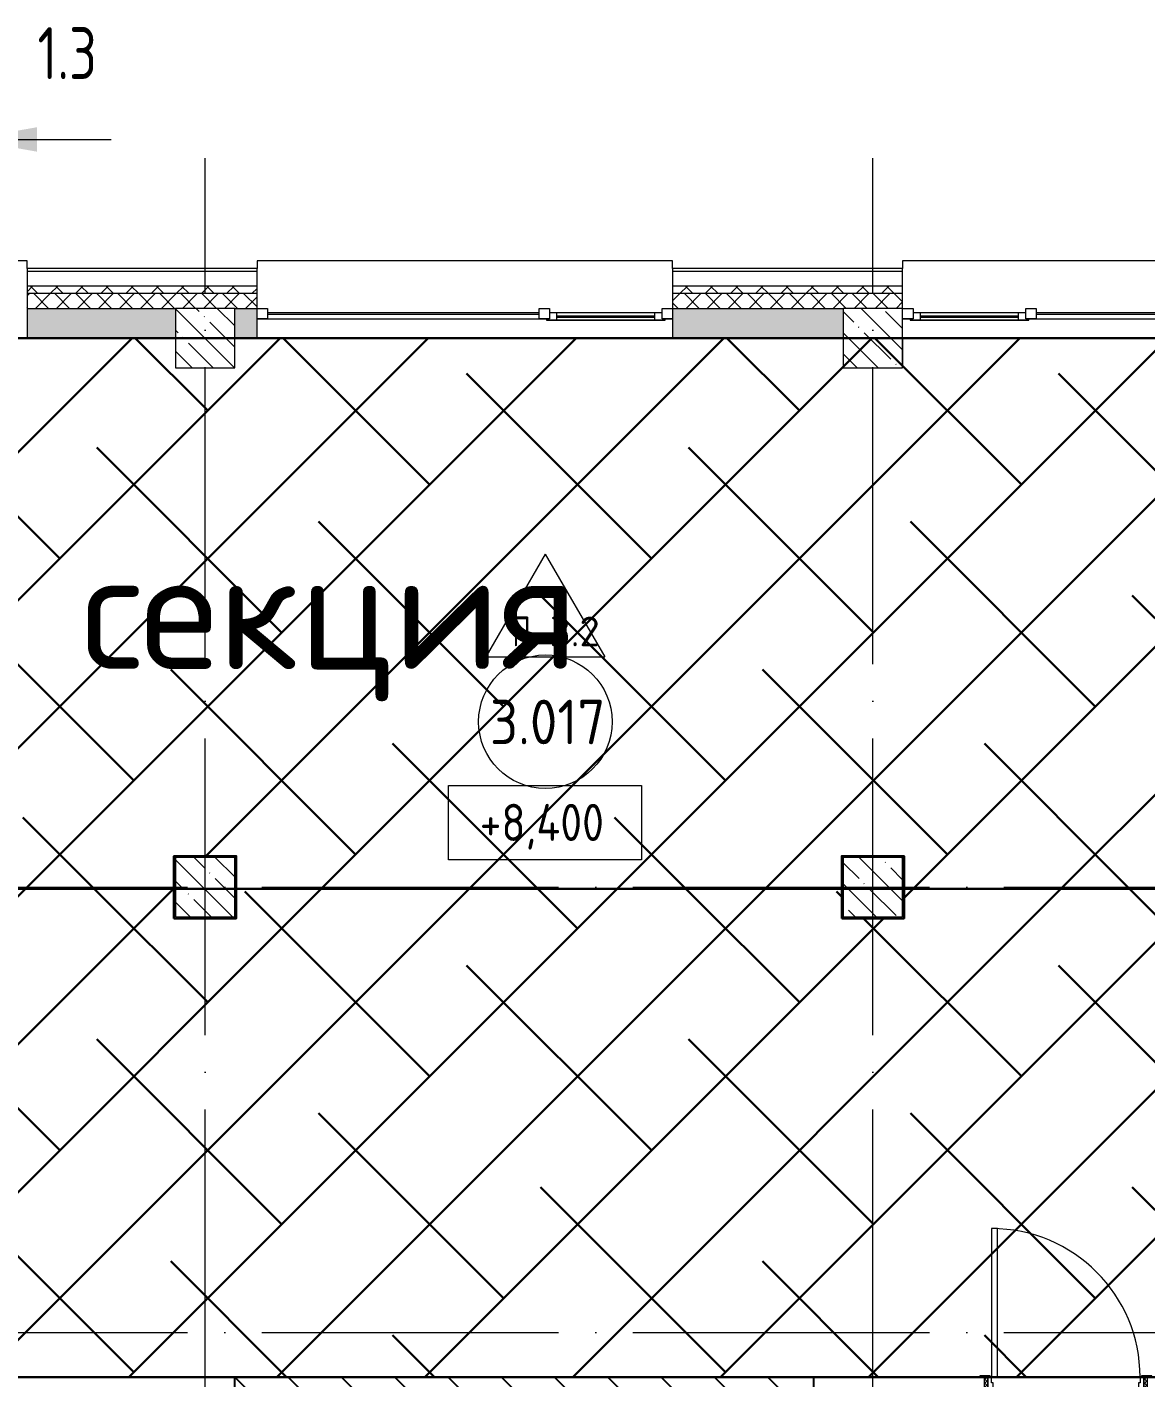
# Model space of a CAD drawing. Header units: millimetres. Extents: x -68946 to 690821, y -552984 to 293768.
# Drawn here: x 36662 to 44202, y -207866 to -198770 of the extents above; entities that cross this region are included whole.
import ezdxf

# ---------------------------------------------------------------- set-up
doc = ezdxf.new("R2010")
doc.units = ezdxf.units.MM
doc.linetypes.add('ADSK_Линия сетки', pattern=[2500, 2000, -250, 0, -250])
doc.linetypes.add('ADSK_Скрыто', pattern=[600, 300, -300])
for name, color, linetype, lineweight in [('0) блоки', 250, 'Continuous', 25), ('1.1) Стяжка 5 вып.', 30, 'Continuous', 30), ('1.3) Звуко-изол           5 вып.', 90, 'Continuous', 30), ('A-____-NOTE-TEXT', 250, 'Continuous', 9), ('A-AREA-____-IDEN', 250, 'Continuous', 9), ('A-DOOR-____-MCUT', 250, 'Continuous', 5), ('A-DOOR-____-OTLN', 250, 'Continuous', 5), ('A-DOOR-FRAM-MCUT', 250, 'Continuous', 5), ('A-DOOR-FRAM-OTLN', 250, 'Continuous', 5), ('A-FLOR-____-IDEN', 250, 'Continuous', 9), ('A-FLOR-____-OTLN', 250, 'Continuous', 9), ('A-GLAZ-____-MCUT', 250, 'Continuous', 9), ('A-GLAZ-____-OTLN', 250, 'Continuous', 5), ('A-WALL-____-MCUT', 250, 'Continuous', 13), ('A-WALL-____-PATT', 250, 'Continuous', 13), ('A-WALL-FNSH-MCUT', 250, 'Continuous', 13), ('G-____-____-DIMS', 250, 'Continuous', 9), ('G-____-____-SYMB', 250, 'ADSK_Скрыто', 9), ('G-____-____-TEXT', 250, 'Continuous', 9), ('I-WALL-____-OTLN', 250, 'Continuous', 9), ('S-COLS-____-MCUT', 250, 'Continuous', 25), ('S-COLS-____-OTLN', 250, 'Continuous', 9), ('S-GRID-____-OTLN', 250, 'Continuous', 9)]:
    doc.layers.add(name, color=color, linetype=linetype, lineweight=lineweight)
doc.styles.add('GOST Common_1', font='', dxfattribs={"width": 0.9, "height": 250})
doc.styles.add('GOST Common_2', font='', dxfattribs={"width": 0.8, "height": 350})
doc.styles.add('ISOCPEUR_1', font='isocpeur.ttf', dxfattribs={"width": 0.9, "height": 250})
doc.styles.add('ISOCPEUR_2', font='isocpeur.ttf', dxfattribs={"height": 160})
doc.styles.add('ISOCPEUR_6', font='isocpeur.ttf', dxfattribs={"height": 3.5})
doc.styles.get('GOST Common_1').set_extended_font_data('GOST Common')
doc.styles.get('GOST Common_2').set_extended_font_data('GOST Common')

# ---------------------------------------------------------------- blocks, each defined once
blk = doc.blocks.new('Дверь_СКБ_1Ст_Внутренняя - Д-8_2п_1100x2100h_Кабинет директора_ Канцелярия_ Бухгалтерия_ Кабинеты заместителей директора_ Кабинет организатора внеклассной и внешкольной-41904973-АР1_Маркировочный план 3 этажа')
at = {"layer": 'A-DOOR-____-OTLN'}
h = blk.add_hatch(dxfattribs=at)
h.set_pattern_fill('FP_3', color=256, style=0, pattern_type=2)
h.set_pattern_definition([(135, (1751.41, 164.685), (-14.14214, -14.14214), []), (225, (1751.41, 164.685), (14.14214, -14.14214), [])])
h.paths.add_polyline_path([(537.5, -100), (562.5, -100), (562.5, 100), (537.5, 100), (537.5, 95.5)])
at = {"layer": 'A-DOOR-FRAM-OTLN'}
h = blk.add_hatch(dxfattribs=at)
h.set_pattern_fill('FP_4', color=256, style=0, pattern_type=2)
h.set_pattern_definition([(45, (-371.384, 164.685), (-14.1421, 14.1421), []), (135, (-371.384, 164.685), (-14.1421, -14.1421), [])])
h.paths.add_polyline_path([(-537.5, -100), (-512.5, -100), (-512.5, 100), (-537.5, 100)])
at = {"layer": 'A-DOOR-____-MCUT'}
for p, q in [((-487.5, 1100), (-487.5, 100)), ((-447.5, 1100), (-487.5, 1100)), ((-447.5, 100), (-447.5, 1100)), ((-487.5, 100), (-447.5, 100))]:
    blk.add_line(p, q, dxfattribs=at)
at = {"layer": 'A-DOOR-____-OTLN'}
blk.add_arc((-487.5, 100), 1000, 360, 90, dxfattribs=at)
at = {"layer": 'A-DOOR-FRAM-MCUT'}
for p, q in [((-497.5, 108), (-567.5, 108)), ((-567.5, 108), (-567.5, 100)), ((-567.5, 100), (-497.5, 100)), ((-512.5, 100), (-537.5, 100)), ((-537.5, 100), (-537.5, -100)), ((-487.5, 100), (-512.5, 100)), ((-512.5, 100), (-512.5, 20)), ((-512.5, -100), (-512.5, 100)), ((-497.5, 100), (-512.5, 100)), ((-512.5, 100), (-512.5, 99)), ((-512.5, 99), (-497.5, 99)), ((-497.5, 100), (-497.5, 108)), ((-497.5, 99), (-497.5, 100)), ((-487.5, 60), (-487.5, 100)), ((512.5, 100), (512.5, 60)), ((537.5, 100), (512.5, 100)), ((592.5, 108), (522.5, 108)), ((522.5, 108), (522.5, 100)), ((537.5, 100), (522.5, 100)), ((522.5, 100), (522.5, 99)), ((522.5, 100), (592.5, 100)), ((522.5, 99), (537.5, 99)), ((537.5, 20), (537.5, 100)), ((562.5, 100), (537.5, 100)), ((537.5, 100), (537.5, -100)), ((537.5, 99), (537.5, 100)), ((562.5, -100), (562.5, 100)), ((592.5, 100), (592.5, 108)), ((-512.5, 20), (-477.5, 20)), ((-497.5, 20), (-512.5, 20)), ((-512.5, 20), (-512.5, -100)), ((-497.5, -100), (-497.5, 20)), ((-477.5, 60), (-487.5, 60)), ((-477.5, 20), (-477.5, 60)), ((512.5, 60), (502.5, 60)), ((502.5, 60), (502.5, 20)), ((502.5, 20), (537.5, 20)), ((537.5, 20), (522.5, 20)), ((522.5, 20), (522.5, -100)), ((537.5, -100), (537.5, 20)), ((-497.5, -100), (-567.5, -100)), ((-567.5, -100), (-567.5, -108)), ((-567.5, -108), (-497.5, -108)), ((-537.5, -100), (-512.5, -100)), ((-512.5, -100), (-497.5, -100)), ((-497.5, -108), (-497.5, -100)), ((522.5, -100), (537.5, -100)), ((592.5, -100), (522.5, -100)), ((522.5, -100), (522.5, -108)), ((522.5, -108), (592.5, -108)), ((537.5, -100), (562.5, -100)), ((592.5, -108), (592.5, -100))]:
    blk.add_line(p, q, dxfattribs=at)
blk = doc.blocks.new('Окно_СКБ_2Ст1 - Окно_СКБ_2Ст_2800_ОК11Л-29018712-АР1_Маркировочный план 3 этажа')
at = {"layer": 'A-GLAZ-____-MCUT'}
for p, q in [((-1400, -195), (-1400, -125)), ((-1400, -125), (-1330, -125)), ((-1330, -125), (-1330, -195)), ((-570, -155), (-1330, -155)), ((-1330, -155), (-1330, -195)), ((-1280, -205), (-1280, -155)), ((-620, -205), (-620, -155)), ((-570, -195), (-570, -125)), ((-570, -125), (-500, -125)), ((-570, -195), (-570, -155)), ((-500, -125), (-500, -195)), ((1330, -195), (1330, -125)), ((1330, -125), (1400, -125)), ((1400, -125), (1400, -195)), ((-1330, -195), (-1400, -195)), ((-1330, -195), (-1350, -195)), ((-1350, -195), (-1350, -205)), ((-1350, -205), (-550, -205)), ((-550, -205), (-1350, -205)), ((-500, -195), (-570, -195)), ((-550, -195), (-570, -195)), ((-550, -205), (-550, -195)), ((1400, -195), (1330, -195))]:
    blk.add_line(p, q, dxfattribs=at)
at = {"layer": 'A-GLAZ-____-MCUT', "lineweight": 5}
for p, q in [((-1280, -175), (-620, -175)), ((1330, -155), (-500, -155)), ((1330, -165), (-500, -165)), ((-620, -185), (-1280, -185))]:
    blk.add_line(p, q, dxfattribs=at)
at = {"layer": 'A-GLAZ-____-OTLN'}
for p, q in [((-1400, -195), (-1350, -195)), ((-550, -195), (1400, -195))]:
    blk.add_line(p, q, dxfattribs=at)
blk = doc.blocks.new('Окно_СКБ_2Ст1 - Окно_СКБ_2Ст_2800_ОК11-29018754-АР1_Маркировочный план 3 этажа')
at = {"layer": 'A-GLAZ-____-MCUT'}
for p, q in [((-1400, -195), (-1400, -125)), ((-1400, -125), (-1330, -125)), ((-1330, -125), (-1330, -195)), ((500, -195), (500, -125)), ((500, -125), (570, -125)), ((570, -125), (570, -195)), ((1330, -155), (570, -155)), ((570, -155), (570, -195)), ((620, -205), (620, -155)), ((1280, -205), (1280, -155)), ((1330, -195), (1330, -125)), ((1330, -125), (1400, -125)), ((1330, -195), (1330, -155)), ((1400, -125), (1400, -195)), ((-1330, -195), (-1400, -195)), ((570, -195), (500, -195)), ((570, -195), (550, -195)), ((550, -195), (550, -205)), ((550, -205), (1350, -205)), ((1350, -205), (550, -205)), ((1400, -195), (1330, -195)), ((1350, -195), (1330, -195)), ((1350, -205), (1350, -195))]:
    blk.add_line(p, q, dxfattribs=at)
at = {"layer": 'A-GLAZ-____-MCUT', "lineweight": 5}
for p, q in [((500, -155), (-1330, -155)), ((500, -165), (-1330, -165)), ((620, -175), (1280, -175)), ((1280, -185), (620, -185))]:
    blk.add_line(p, q, dxfattribs=at)
at = {"layer": 'A-GLAZ-____-OTLN'}
for p, q in [((-1400, -195), (550, -195)), ((1350, -195), (1400, -195))]:
    blk.add_line(p, q, dxfattribs=at)
blk = doc.blocks.new('WNW_Отлив1 - Отлив_металлический 2-28596384-АР1_Маркировочный план 3 этажа')
at = {"layer": 'A-GLAZ-____-OTLN'}
for p, q in [((1400, 320), (-1400, 320)), ((-1400, 320), (-1400, 270)), ((1400, 270), (1400, 320))]:
    blk.add_line(p, q, dxfattribs=at)
blk = doc.blocks.new('BSC_Колонна _Прямоугольная - 400x400-V63-АР1_Маркировочный план 3 этажа')
at = {"layer": 'S-COLS-____-OTLN', "lineweight": 5}
h = blk.add_hatch(dxfattribs=at)
h.set_pattern_fill('FP_37', color=256, style=0, pattern_type=2)
h.set_pattern_definition([(135, (-41049.98, -54675), (-142.5619, -142.5619), []), (135, (-40907.42, -54675), (-142.5619, -142.5619), [252.016, -50.403, 3.353, -47.05])])
h.paths.add_polyline_path([(-200, -200), (200, -200), (200, 200), (-200, 200), (-200, -200)])
at = {"layer": 'S-COLS-____-MCUT', "lineweight": 5}
for p, q in [((200, 200), (-200, 200)), ((-200, 200), (-200, -200)), ((200, -200), (200, 200)), ((-200, -200), (200, -200))]:
    blk.add_line(p, q, dxfattribs=at)
blk = doc.blocks.new('BSC_Колонна _Прямоугольная - 400x400-V64-АР1_Маркировочный план 3 этажа')
at = {"layer": 'S-COLS-____-OTLN', "lineweight": 5}
h = blk.add_hatch(dxfattribs=at)
h.set_pattern_fill('FP_38', color=256, style=0, pattern_type=2)
h.set_pattern_definition([(135, (-45549.98, -54675), (-142.5619, -142.5619), []), (135, (-45407.42, -54675), (-142.5619, -142.5619), [252.016, -50.403, 3.353, -47.05])])
h.paths.add_polyline_path([(-200, -200), (200, -200), (200, 200), (-200, 200), (-200, -200)])
at = {"layer": 'S-COLS-____-MCUT', "lineweight": 5}
for p, q in [((200, 200), (-200, 200)), ((-200, 200), (-200, -200)), ((200, -200), (200, 200)), ((-200, -200), (200, -200))]:
    blk.add_line(p, q, dxfattribs=at)
blk = doc.blocks.new('BSC_Колонна _Прямоугольная - 400x400-V69-АР1_Маркировочный план 3 этажа')
at = {"layer": 'S-COLS-____-OTLN', "lineweight": 5}
h = blk.add_hatch(dxfattribs=at)
h.set_pattern_fill('FP_43', color=256, style=0, pattern_type=2)
h.set_pattern_definition([(135, (-41049.98, -58375), (-142.5619, -142.5619), []), (135, (-40907.42, -58375), (-142.5619, -142.5619), [252.016, -50.403, 3.353, -47.05])])
h.paths.add_polyline_path([(-200, -200), (200, -200), (200, 200), (-200, 200), (-200, -142.8)])
at = {"layer": 'S-COLS-____-MCUT', "lineweight": 5}
for p, q in [((200, 200), (-200, 200)), ((-200, 200), (-200, -200)), ((200, -200), (200, 200)), ((-200, -200), (200, -200))]:
    blk.add_line(p, q, dxfattribs=at)
blk = doc.blocks.new('BSC_Колонна _Прямоугольная - 400x400-V70-АР1_Маркировочный план 3 этажа')
at = {"layer": 'S-COLS-____-OTLN', "lineweight": 5}
h = blk.add_hatch(dxfattribs=at)
h.set_pattern_fill('FP_44', color=256, style=0, pattern_type=2)
h.set_pattern_definition([(135, (-45549.98, -58375), (-142.5619, -142.5619), []), (135, (-45407.42, -58375), (-142.5619, -142.5619), [252.016, -50.403, 3.353, -47.05])])
h.paths.add_polyline_path([(-200, -200), (200, -200), (200, 200), (-200, 200), (-200, -200)])
at = {"layer": 'S-COLS-____-MCUT', "lineweight": 5}
for p, q in [((200, 200), (-200, 200)), ((-200, 200), (-200, -200)), ((200, -200), (200, 200)), ((-200, -200), (200, -200))]:
    blk.add_line(p, q, dxfattribs=at)
blk = doc.blocks.new('WNW_Отлив1 - Отлив_металлический 2-28598996-АР1_Маркировочный план 3 этажа')
at = {"layer": 'A-GLAZ-____-OTLN'}
for p, q in [((625, 320), (-625, 320)), ((-625, 320), (-625, 270)), ((625, 270), (625, 320))]:
    blk.add_line(p, q, dxfattribs=at)
blk = doc.blocks.new('AAR_СКБ_Марка_Перекрытия - Марка пола-17325028-АР1_Маркировочный план 3 этажа')
at = {"layer": 'A-FLOR-____-IDEN'}
for p, q in [((0, 6.932), (-4.002, 0)), ((0, 6.932), (4.002, 0)), ((-4.002, 0), (4.002, 0))]:
    blk.add_line(p, q, dxfattribs=at)
blk = doc.blocks.new('AAR_СКБ_Марка_Помещения_мал - Номер-28977439-АР1_Маркировочный план 3 этажа')
at = {"layer": 'A-AREA-____-IDEN'}
blk.add_circle((-0.028, 0), 3, dxfattribs=at)
blk = doc.blocks.new('Разрез - Номер вида сзади_3_5 мм-32550532-АР1_Маркировочный план 3 этажа')
at = {"layer": 'G-____-____-SYMB', "linetype": 'Continuous'}
for points in [[(9.798, 0.404), (9.798, -0.394), (-0.333, -0.394), (-0.333, 0.404)], [(2.176, -4.675), (3, 0), (3.824, -4.675)]]:
    blk.add_hatch(color=256, dxfattribs=at).paths.add_polyline_path(points)
at = {"layer": 'G-____-____-SYMB', "linetype": 'Continuous', "lineweight": 20}
blk.add_line((3, -3), (3, -9.663), dxfattribs=at)
blk = doc.blocks.new('Высотные отметки - Рамка-32693647-АР1_Маркировочный план 3 этажа')
at = {"layer": 'A-____-NOTE-TEXT'}
for p, q in [((-6.5, 0), (-6.5, 5)), ((-6.5, 5), (6.5, 5)), ((6.5, 5), (6.5, 0)), ((6.5, 0), (-6.5, 0))]:
    blk.add_line(p, q, dxfattribs=at)

msp = doc.modelspace()

# ---------------------------------------------------------------- hatches: boundary and pattern name
at = {"layer": '0) блоки'}
h = msp.add_hatch(dxfattribs=at)
h.set_pattern_fill('ANSI31', color=256, scale=80, angle=90)
h.set_pattern_definition([(135, (38061.75, -207866.4), (-179.605, -179.605), [])])
h.paths.add_polyline_path([(41961.7763, -208066.3886), (38061.7544, -208066.3886), (38061.7544, -207866.3886), (41961.7763, -207866.3886)])
at = {"layer": '1.1) Стяжка 5 вып.', "lineweight": 30, "true_color": 0xf26722}
h = msp.add_hatch(dxfattribs=at)
h.set_pattern_fill('ANSI32', color=30, scale=222)
h.paths.add_polyline_path([(50291.7763, -200866.388), (29466.7763, -200866.388), (29466.7763, -204576.388), (32749.9721, -204576.388), (32749.9721, -204356.3886), (33171.7544, -204356.3886), (33171.7544, -204576.388), (37651.7763, -204576.388), (37651.7763, -204356.3886), (38071.7763, -204356.3886), (38071.7763, -204576.388), (42151.7763, -204576.388), (42151.7763, -204356.3886), (42571.7763, -204356.3886), (42571.7763, -204576.388), (46451.7763, -204576.388), (46451.7763, -204356.3886), (46871.7544, -204356.3886), (46871.7544, -204576.388), (50291.7763, -204576.388)])
h = msp.add_hatch(dxfattribs=at)
h.set_pattern_fill('ANSI32', color=30, scale=222)
h.paths.add_polyline_path([(65861.7763, -204576.388), (46871.7544, -204576.388), (46871.7544, -204776.3886), (46451.7763, -204776.3886), (46451.7763, -204576.388), (42571.7763, -204576.388), (42571.7763, -204776.3886), (42151.7763, -204776.3886), (42151.7763, -204576.388), (38071.7763, -204576.388), (38071.7763, -204776.3886), (37651.7763, -204776.3886), (37651.7763, -204576.388), (33171.7544, -204576.388), (33171.7544, -204776.3886), (32749.9721, -204776.3886), (32749.9721, -204576.388), (29466.7763, -204576.388), (-2950.2456, -204576.388), (-2950.2456, -207866.3886), (65861.7763, -207866.3886)])
at = {"layer": '1.3) Звуко-изол           5 вып.', "lineweight": 30}
h = msp.add_hatch(dxfattribs=at)
h.set_pattern_fill('ANSI38', color=256, scale=222)
h.paths.add_polyline_path([(50291.7763, -200866.388), (29466.7763, -200866.388), (29466.7763, -204576.388), (32749.9721, -204576.388), (32749.9721, -204356.3886), (33171.7544, -204356.3886), (33171.7544, -204576.388), (37651.7763, -204576.388), (37651.7763, -204356.3886), (38071.7763, -204356.3886), (38071.7763, -204576.388), (42151.7763, -204576.388), (42151.7763, -204356.3886), (42571.7763, -204356.3886), (42571.7763, -204576.388), (46451.7763, -204576.388), (46451.7763, -204356.3886), (46871.7544, -204356.3886), (46871.7544, -204576.388), (50291.7763, -204576.388)])
h = msp.add_hatch(dxfattribs=at)
h.set_pattern_fill('ANSI38', color=256, scale=222)
h.paths.add_polyline_path([(65861.7763, -204576.388), (46871.7544, -204576.388), (46871.7544, -204776.3886), (46451.7763, -204776.3886), (46451.7763, -204576.388), (42571.7763, -204576.388), (42571.7763, -204776.3886), (42151.7763, -204776.3886), (42151.7763, -204576.388), (38071.7763, -204576.388), (38071.7763, -204776.3886), (37651.7763, -204776.3886), (37651.7763, -204576.388), (33171.7544, -204576.388), (33171.7544, -204776.3886), (32749.9721, -204776.3886), (32749.9721, -204576.388), (29466.7763, -204576.388), (-2950.2456, -204576.388), (-2950.2456, -207866.3886), (65861.7763, -207866.3886)])
at = {"layer": 'A-WALL-____-PATT', "lineweight": 15, "true_color": 0x000000}
h = msp.add_hatch(dxfattribs=at)
h.set_pattern_fill('FP_16', color=18, style=0, pattern_type=2)
h.set_pattern_definition([(135, (-3188.22, -259241.39), (-84.85281, -84.85281), []), (225, (-3188.22, -259241.39), (84.85281, -84.85281), [])])
h.paths.add_polyline_path([(59832.0058, -200566.3892), (66071.7763, -200566.3892), (66071.7763, -200516.3892), (59832.0058, -200516.3892)])
h.paths.add_polyline_path([(58281.5715, -200566.3892), (58632.0058, -200566.3892), (58632.0058, -200516.3892), (57981.7763, -200516.3892), (57981.7763, -200566.3892), (58109.3968, -200566.3892)])
h.paths.add_polyline_path([(56379.2388, -200566.3892), (57081.7763, -200566.3892), (57081.7763, -200516.3892), (49662.0053, -200516.3892), (49662.0053, -200566.3892), (54072.3616, -200566.3892)])
h.paths.add_polyline_path([(47762.0053, -200566.3892), (48412.0053, -200566.3892), (48412.0053, -200516.3892), (47762.0053, -200516.3892)])
h.paths.add_polyline_path([(46461.7544, -200566.3892), (46862.0053, -200566.3892), (46862.0053, -200516.3892), (45362.0053, -200516.3892), (45362.0053, -200566.3892), (46361.3368, -200566.3892)])
h.paths.add_polyline_path([(42537.9752, -200566.3892), (42562.0053, -200566.3892), (42562.0053, -200516.3892), (41012.0053, -200516.3892), (41012.0053, -200566.3892), (42161.7544, -200566.3892)])
h.paths.add_polyline_path([(37361.5805, -200566.3892), (38212.0053, -200566.3892), (38212.0053, -200516.3892), (36662.0053, -200516.3892), (36662.0053, -200566.3892)])
h.paths.add_polyline_path([(33310.4662, -200566.3892), (33861.7763, -200566.3892), (33861.7763, -200516.3892), (32312.0053, -200516.3892), (32312.0053, -200566.3892), (33161.7544, -200566.3892)])
h.paths.add_polyline_path([(34761.7763, -200566.3892), (35412.0053, -200566.3892), (35412.0053, -200516.3892), (34761.7763, -200516.3892)])
h.paths.add_polyline_path([(28696.7116, -200566.3892), (29512.0053, -200566.3892), (29512.0053, -200516.3892), (27961.7763, -200516.3892), (27961.7763, -200566.3892), (28636.7763, -200566.3892)])
h.paths.add_polyline_path([(23686.7763, -200566.3892), (25161.7763, -200566.3892), (25161.7763, -200516.3892), (20706.7763, -200516.3892), (20706.7763, -200566.3892), (21936.7763, -200566.3892)])
h.paths.add_polyline_path([(19456.7763, -200566.3892), (19456.7763, -200516.3892), (18716.7544, -200516.3892), (18716.7544, -200566.3892), (18892.4832, -200566.3892)])
h.paths.add_polyline_path([(11395.1321, -200566.3892), (17816.7544, -200566.3892), (17816.7544, -200516.3892), (9561.7544, -200516.3892), (9561.7544, -200566.3892), (10818.4128, -200566.3892)])
h.paths.add_polyline_path([(6661.7983, -200566.3892), (6761.7544, -200566.3892), (6761.7544, -200516.3892), (5561.7544, -200516.3892), (5561.7544, -200566.3892), (6541.7983, -200566.3892)])
h.paths.add_polyline_path([(2486.8039, -200566.3892), (4361.7544, -200566.3892), (4361.7544, -200516.3892), (-3538.2456, -200516.3892), (-3538.2456, -200566.3892), (2461.8039, -200566.3892)])
h = msp.add_hatch(dxfattribs=at)
h.set_pattern_fill('FP_17', color=18, style=0, pattern_type=2)
h.set_pattern_definition([(45, (-3188.22, -259241.39), (-70.71068, 70.71068), []), (135, (-3188.22, -259241.39), (-70.71068, -70.71068), [])])
h.paths.add_polyline_path([(17162.3253, -200666.3892), (17816.7544, -200666.3283), (17816.7544, -200566.3892), (9561.7544, -200566.3892), (9561.7544, -200666.3892), (14855.448, -200666.3892)])
h.paths.add_polyline_path([(63299.8706, -200666.3892), (66001.7763, -200666.3283), (66001.7763, -200599.7225), (66071.7763, -200566.3892), (59832.0058, -200566.3892), (59832.0058, -200666.3892), (60561.7544, -200666.3892)])
h.paths.add_polyline_path([(58632.0058, -200666.3892), (58632.0058, -200566.3892), (57981.7763, -200566.3892), (57981.7763, -200666.3892), (58109.3968, -200666.3892)])
h.paths.add_polyline_path([(50291.7763, -200666.3892), (57081.7763, -200666.3283), (57081.7763, -200566.3892), (49662.0053, -200566.3892), (49662.0053, -200666.3892)])
h.paths.add_polyline_path([(46862.0053, -200666.3892), (46862.0053, -200566.3892), (45362.0053, -200566.3892), (45362.0053, -200666.3892), (46861.7544, -200666.388)])
h.paths.add_polyline_path([(48412.0053, -200666.3892), (48412.0053, -200566.3892), (47762.0053, -200566.3892), (47762.0053, -200666.3892)])
h.paths.add_polyline_path([(42562.0053, -200666.3892), (42562.0053, -200566.3892), (41012.0053, -200566.3892), (41012.0053, -200666.3892), (42561.7544, -200666.388)])
h.paths.add_polyline_path([(37561.5805, -200666.3892), (38212.0053, -200666.3283), (38212.0053, -200566.3892), (36662.0053, -200566.3892), (36662.0053, -200666.3892), (37475.0852, -200666.3892)])
h.paths.add_polyline_path([(33861.7763, -200666.3892), (33861.7763, -200566.3892), (32312.0053, -200566.3892), (32312.0053, -200666.3892), (33310.4662, -200666.3892)])
h.paths.add_polyline_path([(35412.0053, -200666.3892), (35412.0053, -200566.3892), (34761.7763, -200566.3892), (34761.7763, -200666.3892)])
h.paths.add_polyline_path([(29446.7763, -200666.3892), (29512.0053, -200666.3283), (29512.0053, -200566.3892), (27961.7763, -200566.3892), (27961.7763, -200666.3892), (28696.7116, -200666.3892)])
h.paths.add_polyline_path([(23886.7763, -200666.3892), (25161.7763, -200666.3283), (25161.7763, -200566.3892), (20706.7763, -200566.3892), (20706.7763, -200666.3892), (23886.7577, -200666.3886)])
h.paths.add_polyline_path([(18716.7544, -200666.3892), (19456.7763, -200666.3283), (19456.7763, -200566.3892), (18716.7544, -200566.3892), (18716.7544, -200666.3283)])
h.paths.add_polyline_path([(6761.7544, -200666.3892), (6761.7544, -200566.3892), (5561.7544, -200566.3892), (5561.7544, -200666.3892), (6661.7983, -200666.3892)])
h.paths.add_polyline_path([(2461.8039, -200666.3892), (4361.7544, -200666.3892), (4361.7544, -200566.3892), (-3488.2456, -200566.3892), (-3488.2456, -200666.3892), (-1292.6929, -200666.3892)])
h = msp.add_hatch(dxfattribs=at)
h.set_pattern_fill('FP_50', color=18, style=0, pattern_type=2)
h.set_pattern_definition([(50, (-3188.22, -259241.4), (364.3679, -31.8783), [38.1, -419.1]), (355, (-3188.22, -259241.4), (-70.4859, 382.1133), [30.48, -335.28]), (100.451, (-3157.86, -259244.05), (293.885, 350.2334), [32.38, -356.18]), (46.184, (-3188.22, -259139.8), (542.1585, -84.0858), [57.15, -628.65]), (96.636, (-3143.04, -259146.8), (474.805, 494.8554), [48.57, -534.27]), (351.184, (-3188.2, -259139.8), (474.8102, 494.85), [45.72, -502.92]), (21, (-3137.42, -259165.2), (303.2285, -204.5305), [38.1, -419.1]), (326, (-3137.42, -259165.2), (123.6039, 368.376), [30.48, -335.28]), (71.451, (-3112.15, -259182.23), (426.8341, 163.8427), [32.38, -356.18]), (37.5, (-3188.22, -259241.39), (6.17665, 169.11015), [16.764, -314.452, 16.764, -323.596, -336.55]), (37.5, (-3188.22, -259241.39), (6.17665, 169.11015), [-671.576, 16.764, -319.786]), (7.5, (-3188.22, -259241.39), (133.63888, 200.3615), [16.764, -177.292, 16.764, -306.832, -128.27]), (7.5, (-3188.22, -259241.39), (133.63888, 200.3615), [-517.652, 16.764, -111.506]), (327.5, (-3301.51, -259241.39), (271.18182, -11.45836), [16.764, -110.236, 16.764, -379.476, -525.78]), (327.5, (-3301.51, -259241.39), (271.18182, -11.45836), [-523.24, 16.764, -509.016]), (317.5, (-3352.3, -259241.4), (296.2585, 50.85285), [16.764, -148.336, 16.764, -246.38, -373.38]), (317.5, (-3352.3, -259241.4), (296.2585, 50.85285), [-428.244, 16.764, -356.616])])
h.paths.add_polyline_path([(65861.7763, -200866.3892), (65861.7763, -200666.3892), (60561.7544, -200666.3892), (60561.7544, -200866.3892), (65157.4421, -200866.3892)])
h.paths.add_polyline_path([(60161.7544, -200866.3892), (60161.7544, -200666.3892), (59832.0058, -200666.3892), (59832.0058, -200866.3892), (60111.4448, -200866.3892)])
h.paths.add_polyline_path([(58093.0301, -200866.3892), (58632.0058, -200866.1591), (58632.0058, -200666.3892), (57981.7763, -200666.3892), (57981.7763, -200866.3892), (58081.5715, -200866.3892)])
h.paths.add_polyline_path([(56061.7763, -200866.3892), (57081.7763, -200866.2332), (57081.7763, -200666.3892), (56061.7544, -200666.3892), (56061.7544, -200866.3892)])
h.paths.add_polyline_path([(50110.1492, -200866.3892), (51161.7544, -200866.3892), (51161.7544, -200666.3892), (49662.0053, -200666.3892), (49662.0053, -200866.3892)])
h.paths.add_polyline_path([(47762.0053, -200866.3892), (48412.0053, -200866.3892), (48412.0053, -200666.3892), (47762.0053, -200666.3892), (47762.0053, -200855.3256)])
h.paths.add_polyline_path([(46461.7544, -200866.3892), (46461.7544, -200666.3892), (45362.0053, -200666.3892), (45362.0053, -200866.3892), (46405.1004, -200866.3892)])
h.paths.add_polyline_path([(46861.7763, -200866.3892), (46862.0053, -200866.3892), (46861.7544, -200866.3892)])
h.paths.add_polyline_path([(41861.5805, -200866.3892), (42161.7544, -200865.873), (42161.7544, -200666.3892), (41012.0053, -200666.3892), (41012.0053, -200866.3892), (41841.7763, -200866.3892)])
h.paths.add_polyline_path([(52660.8217, -200866.3892), (55661.7544, -200866.3012), (55661.7544, -200666.3892), (51561.7544, -200666.3892), (51561.7544, -200866.3892), (51981.8542, -200866.3892)])
h.paths.add_polyline_path([(37532.7145, -200866.3892), (37661.7544, -200866.3892), (37661.7544, -200666.3892), (36662.0053, -200666.3892), (36662.0053, -200866.3892), (37362.64, -200866.3892)])
h.paths.add_polyline_path([(35412.0053, -200866.3892), (35412.0053, -200666.3892), (34761.7763, -200666.3892), (34761.7763, -200866.3892)])
h.paths.add_polyline_path([(33861.7763, -200866.3892), (33861.7763, -200666.3892), (33161.7544, -200666.3892), (33161.7763, -200866.3892), (33310.4662, -200866.3892)])
h.paths.add_polyline_path([(38212.0053, -200866.3892), (38212.0053, -200666.3892), (38061.7544, -200666.3892), (38061.7544, -200866.3892)])
h.paths.add_polyline_path([(32761.7544, -200866.3892), (32761.7544, -200666.3892), (32312.0053, -200666.3892), (32312.0053, -200866.3892)])
h.paths.add_polyline_path([(28696.7116, -200866.3892), (29512.0053, -200866.3892), (29512.0053, -200666.3892), (28536.7763, -200666.3892), (28536.7763, -200866.3892), (28620.5378, -200866.3892)])

# ---------------------------------------------------------------- linework, layer by layer
at = {"layer": '0) блоки'}
msp.add_lwpolyline([(41961.7763, -208066.3886), (38061.7544, -208066.3886), (38061.7544, -207866.3886), (41961.7763, -207866.3886)], close=True, dxfattribs=at)
at = {"layer": '1.1) Стяжка 5 вып.', "lineweight": 30}
for points in [[(29466.7763, -204576.388), (50291.7763, -204576.388), (50291.7763, -200866.388), (29466.7763, -200866.388)], [(37651.7763, -204776.3886), (38071.7763, -204776.3886), (38071.7763, -204356.3886), (37651.7763, -204356.3886)], [(42151.7763, -204776.3886), (42571.7763, -204776.3886), (42571.7763, -204356.3886), (42151.7763, -204356.3886)], [(-2950.2456, -204576.388), (65861.7763, -204576.388), (65861.7763, -207866.3886), (-2950.2456, -207866.3886)]]:
    msp.add_lwpolyline(points, close=True, dxfattribs=at)
at = {"layer": 'A-FLOR-____-OTLN', "color": 18, "lineweight": 5, "true_color": 0x000000}
msp.add_line((42562.0053, -200866.3892), (42562.0053, -201066.3886), dxfattribs=at)
at = {"layer": 'A-WALL-____-MCUT', "color": 18, "lineweight": 15, "true_color": 0x000000}
for p, q in [((38212.0053, -200416.3892), (36662.0053, -200416.3892)), ((42562.0053, -200416.3892), (41012.0053, -200416.3892)), ((36662.0053, -200516.3892), (36662.0053, -200666.3892)), ((38212.0053, -200516.3892), (36662.0053, -200516.3892)), ((38212.0053, -200566.3892), (36662.0053, -200566.3892)), ((38212.0053, -200666.3892), (38212.0053, -200516.3892)), ((41012.0053, -200516.3892), (41012.0053, -200666.3892)), ((42562.0053, -200516.3892), (41012.0053, -200516.3892)), ((42562.0053, -200566.3892), (41012.0053, -200566.3892)), ((42562.0053, -200666.3892), (42562.0053, -200516.3892)), ((36662.0053, -200666.3892), (37661.7544, -200666.3892)), ((36662.0053, -200666.3892), (36662.0053, -200866.3892)), ((38061.7544, -200666.3892), (38212.0053, -200666.3892)), ((38212.0053, -200866.3892), (38212.0053, -200666.3892)), ((41012.0053, -200666.3892), (42161.7544, -200666.3892)), ((41012.0053, -200666.3892), (41012.0053, -200866.3892)), ((42561.7544, -200666.3892), (42562.0053, -200666.3892)), ((42562.0053, -200866.3892), (42562.0053, -200666.3892)), ((36662.0053, -200866.3892), (37661.7544, -200866.3892)), ((38061.7544, -200866.3892), (38212.0053, -200866.3892)), ((41012.0053, -200866.3892), (42161.7544, -200866.3892)), ((42561.7544, -200866.3892), (42562.0053, -200866.3892))]:
    msp.add_line(p, q, dxfattribs=at)
at = {"layer": 'A-WALL-FNSH-MCUT', "lineweight": 15}
for p, q in [((38212.0053, -200396.3892), (36662.0053, -200396.3892)), ((36662.0053, -200396.3892), (36662.0053, -200516.3892)), ((38212.0053, -200516.3892), (38212.0053, -200396.3892)), ((42562.0053, -200396.3892), (41012.0053, -200396.3892)), ((41012.0053, -200396.3892), (41012.0053, -200516.3892)), ((42562.0053, -200516.3892), (42562.0053, -200396.3892))]:
    msp.add_line(p, q, dxfattribs=at)
at = {"layer": 'I-WALL-____-OTLN', "color": 18, "lineweight": 15, "true_color": 0x000000}
for p, q in [((36662.0053, -200866.3892), (35412.0053, -200866.3892)), ((41012.0053, -200866.3892), (38212.0053, -200866.3892)), ((45362.0053, -200866.3892), (42562.0053, -200866.3892))]:
    msp.add_line(p, q, dxfattribs=at)
at = {"layer": 'S-GRID-____-OTLN', "color": 18, "linetype": 'ADSK_Линия сетки', "true_color": 0x000000}
for p, q in [((37861.7763, -220563.733), (37861.7763, -199653.1503)), ((42361.7763, -220563.733), (42361.7763, -199653.1503)), ((-6757.7749, -200866.3886), (70471.963, -200866.3886)), ((-6757.7749, -204566.3886), (70471.963, -204566.3886)), ((-6757.7749, -207566.3886), (70471.963, -207566.3886))]:
    msp.add_line(p, q, dxfattribs=at)

# ---------------------------------------------------------------- block references
at = {"layer": 'A-AREA-____-IDEN', "color": 18, "true_color": 0x000000, "xscale": 150, "yscale": 150, "zscale": 150}
msp.add_blockref('AAR_СКБ_Марка_Помещения_мал - Номер-28977439-АР1_Маркировочный план 3 этажа', (40159.4198, -203451.3306), dxfattribs=at)
at = {"layer": 'A-DOOR-____-OTLN', "color": 18, "true_color": 0x000000}
msp.add_blockref('Дверь_СКБ_1Ст_Внутренняя - Д-8_2п_1100x2100h_Кабинет директора_ Канцелярия_ Бухгалтерия_ Кабинеты заместителей директора_ Кабинет организатора внеклассной и внешкольной-41904973-АР1_Маркировочный план 3 этажа', (43649.2763, -207966.3892), dxfattribs=at)
at = {"layer": 'A-FLOR-____-IDEN', "color": 18, "true_color": 0x000000, "xscale": 99.99999999999993, "yscale": 99.99999999999993, "zscale": 99.99999999999993}
msp.add_blockref('AAR_СКБ_Марка_Перекрытия - Марка пола-17325028-АР1_Маркировочный план 3 этажа', (40154.1223, -203014.5046), dxfattribs=at)
at = {"layer": 'A-GLAZ-____-OTLN', "color": 18, "true_color": 0x000000}
for name, p in [('WNW_Отлив1 - Отлив_металлический 2-28598996-АР1_Маркировочный план 3 этажа', (36037.0053, -200666.3892)), ('WNW_Отлив1 - Отлив_металлический 2-28596384-АР1_Маркировочный план 3 этажа', (39612.0053, -200666.3892)), ('WNW_Отлив1 - Отлив_металлический 2-28596384-АР1_Маркировочный план 3 этажа', (43962.0053, -200666.3892)), ('Окно_СКБ_2Ст1 - Окно_СКБ_2Ст_2800_ОК11-29018754-АР1_Маркировочный план 3 этажа', (39612.0053, -200541.3892)), ('Окно_СКБ_2Ст1 - Окно_СКБ_2Ст_2800_ОК11Л-29018712-АР1_Маркировочный план 3 этажа', (43962.0053, -200541.3892))]:
    msp.add_blockref(name, p, dxfattribs=at)
at = {"layer": 'G-____-____-DIMS', "color": 18, "true_color": 0x000000, "xscale": 99.99999999999993, "yscale": 99.99999999999993, "zscale": 99.99999999999993}
msp.add_blockref('Высотные отметки - Рамка-32693647-АР1_Маркировочный план 3 этажа', (40152.5604, -204381.3148), dxfattribs=at)
at = {"layer": 'G-____-____-SYMB', "linetype": 'Continuous', "lineweight": 40, "extrusion": (0, 0, -1), "xscale": 99.99999999999993, "yscale": 99.99999999999993, "zscale": 99.99999999999993, "rotation": 270.0000000000002}
msp.add_blockref('Разрез - Номер вида сзади_3_5 мм-32550532-АР1_Маркировочный план 3 этажа', (-36261.7544, -199227.6487), dxfattribs=at)
at = {"layer": 'S-COLS-____-OTLN', "color": 18, "lineweight": 5, "true_color": 0x000000}
for name, p in [('BSC_Колонна _Прямоугольная - 400x400-V69-АР1_Маркировочный план 3 этажа', (37861.7544, -200866.388)), ('BSC_Колонна _Прямоугольная - 400x400-V70-АР1_Маркировочный план 3 этажа', (42361.7544, -200866.388)), ('BSC_Колонна _Прямоугольная - 400x400-V63-АР1_Маркировочный план 3 этажа', (37861.7544, -204566.3886)), ('BSC_Колонна _Прямоугольная - 400x400-V64-АР1_Маркировочный план 3 этажа', (42361.7544, -204566.3886))]:
    msp.add_blockref(name, p, dxfattribs=at)

# ---------------------------------------------------------------- texts
at = {"layer": 'A-AREA-____-IDEN', "color": 18, "true_color": 0x000000, "insert": (39781.0806, -203302.6708), "char_height": 300, "width": 609.2825, "attachment_point": 1, "style": 'ISOCPEUR_1'}
msp.add_mtext('3.017', dxfattribs=at)
at = {"layer": 'A-FLOR-____-IDEN', "color": 18, "true_color": 0x000000, "char_height": 200, "attachment_point": 1, "style": 'ISOCPEUR_2'}
for s, insert, width in [('\\fISOCPEUR|b0|i0|c204|p34|;\\W.7;П', (39932.7874, -202743.1188), 140.295312), ('-3.2', (40048.5426, -202743.1188), 420.885937)]:
    msp.add_mtext(s, dxfattribs=dict(at, insert=insert, width=width))
at = {"layer": 'G-____-____-DIMS', "color": 18, "true_color": 0x000000, "insert": (39712.5703, -204004.6077), "char_height": 250, "width": 1055.976244, "attachment_point": 1, "line_spacing_factor": 1.022761, "style": 'GOST Common_1'}
msp.add_mtext('+8,400', dxfattribs=at)
at = {"layer": 'G-____-____-SYMB', "linetype": 'Continuous', "insert": (36732.7548, -198771.106), "char_height": 350, "width": 506.6665, "attachment_point": 1, "style": 'GOST Common_2'}
msp.add_mtext('1.3', dxfattribs=at)
at = {"layer": 'G-____-____-TEXT', "color": 7, "insert": (31971.3488, -202296.5622), "char_height": 800, "width": 18169.734652, "attachment_point": 1, "style": 'ISOCPEUR_6'}
msp.add_mtext('3 этаж, 1 секция', dxfattribs=at)

doc.saveas('drawing.dxf')
